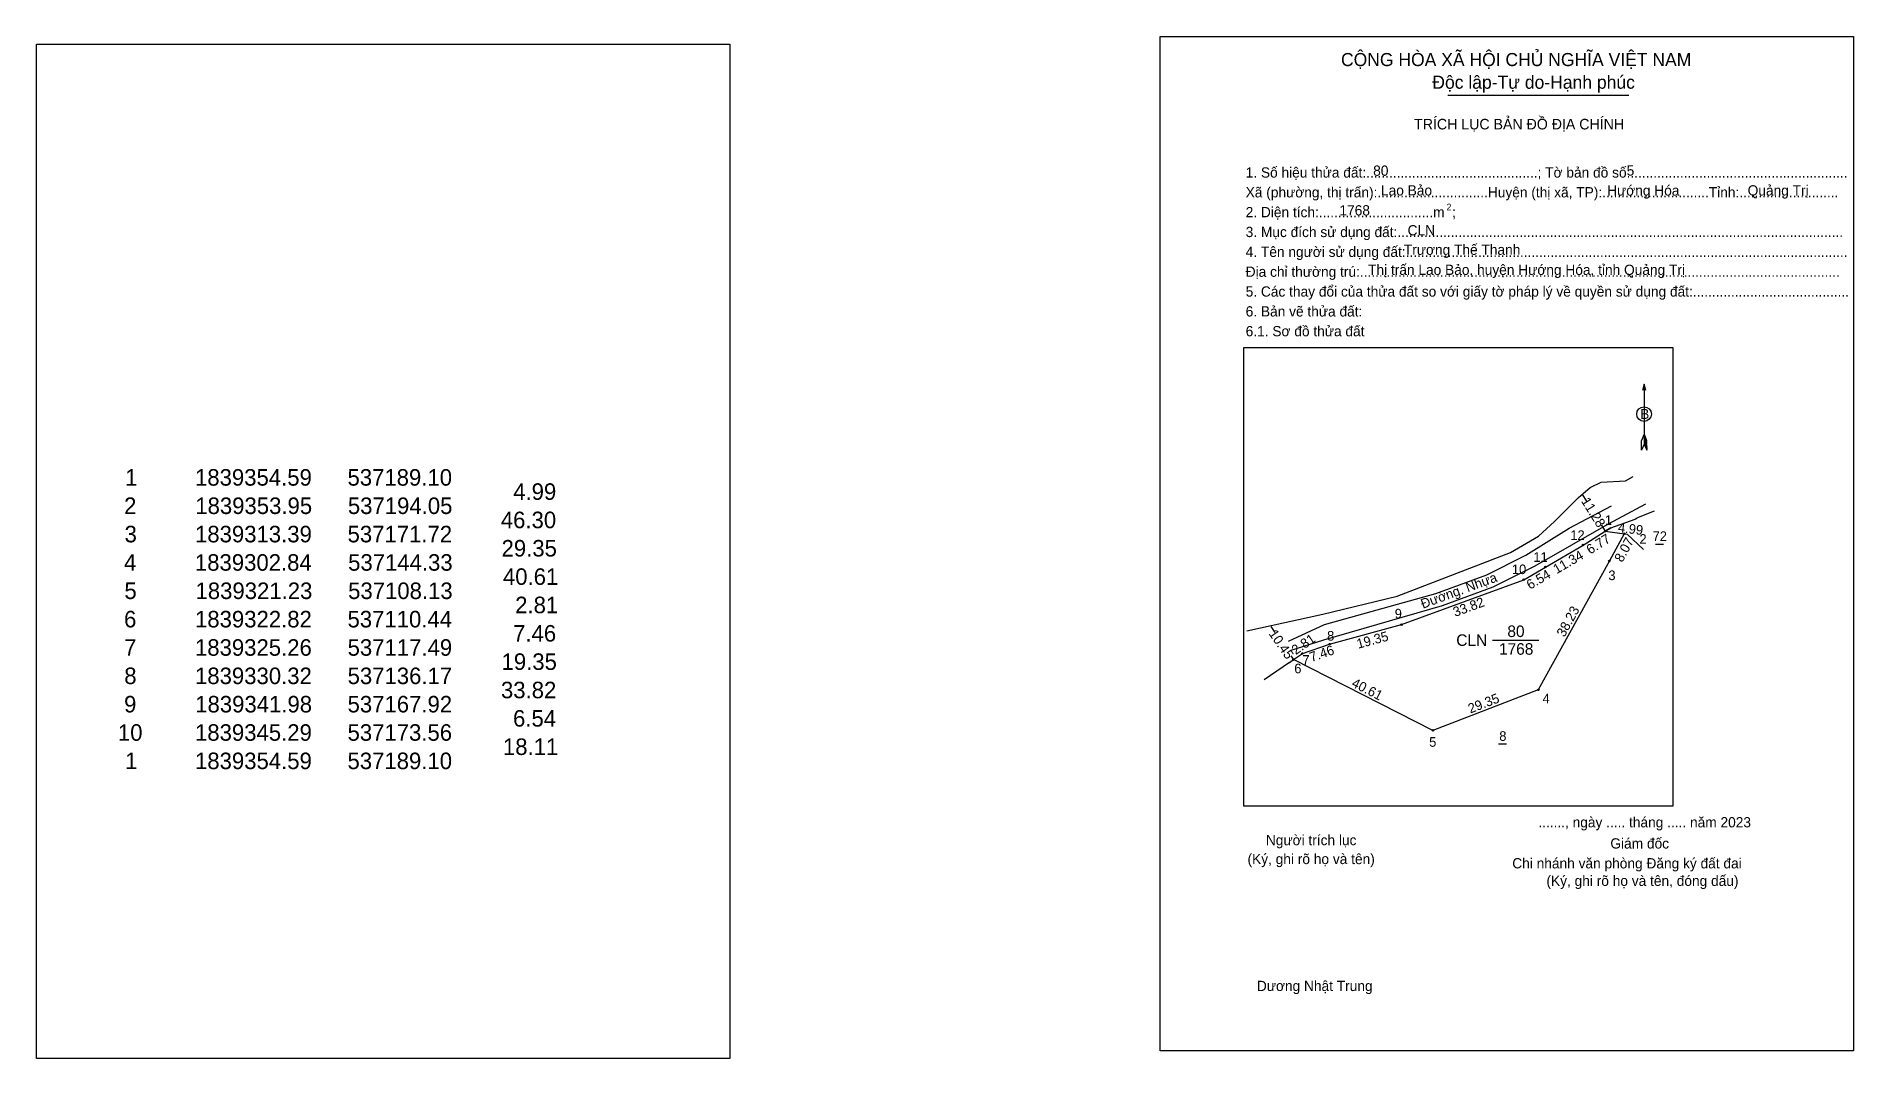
# Model space of a CAD drawing. Extents: x 536782 to 537254, y 1839218 to 1839483.
import ezdxf

# ---------------------------------------------------------------- set-up
doc = ezdxf.new("R2010")
doc.units = 0
for name, color, linetype in [('Level 1', 7, 'Continuous'), ('Level 10', 7, 'Continuous'), ('Level 11', 7, 'Continuous'), ('Level 13', 7, 'Continuous'), ('Level 2', 7, 'Continuous'), ('Level 23', 7, 'Continuous'), ('Level 32', 7, 'Continuous'), ('Level 36', 7, 'Continuous'), ('Level 49', 7, 'Continuous'), ('Level 53', 7, 'Continuous'), ('Level 6', 7, 'Continuous'), ('Level 9', 7, 'Continuous')]:
    doc.layers.add(name, color=color, linetype=linetype)

msp = doc.modelspace()

# ---------------------------------------------------------------- linework, layer by layer
at = {"layer": 'Level 1'}
for p, q in [((537073.49, 1839483.15), (537073.49, 1839483.15)), ((537095.18, 1839402.31), (537095.18, 1839402.31)), ((537199.19, 1839392.81), (537199.19, 1839377.22)), ((537198.51, 1839375.63), (537198.54, 1839378.2)), ((537199.19, 1839377.22), (537198.51, 1839375.63)), ((537199.19, 1839379.79), (537198.54, 1839378.2)), ((537199.19, 1839379.79), (537199.85, 1839378.2)), ((537199.19, 1839379.57), (537199.85, 1839377.97)), ((537199.19, 1839379.35), (537199.85, 1839377.75)), ((537199.19, 1839379.12), (537199.86, 1839377.52)), ((537199.19, 1839378.89), (537199.86, 1839377.28)), ((537199.19, 1839378.67), (537199.86, 1839377.05)), ((537199.19, 1839378.44), (537199.86, 1839376.82)), ((537199.19, 1839378.22), (537199.87, 1839376.59)), ((537199.19, 1839378), (537199.87, 1839376.36)), ((537199.19, 1839377.77), (537199.87, 1839376.12)), ((537199.19, 1839377.55), (537199.88, 1839375.9)), ((537199.19, 1839377.22), (537199.88, 1839375.63)), ((537199.88, 1839375.63), (537199.85, 1839378.2)), ((537206.7, 1839283.14), (537206.7, 1839283.14)), ((537253.64, 1839219.61), (537253.64, 1839219.61))]:
    msp.add_line(p, q, dxfattribs=at)
msp.add_lwpolyline([(537095.18, 1839402.31), (537206.7, 1839402.31), (537206.7, 1839283.14), (537095.18, 1839283.14)], close=True, dxfattribs=at)
msp.add_lwpolyline([(537199.64, 1839391.15), (537199.19, 1839392.81), (537198.75, 1839391.15)], dxfattribs=at)
msp.add_circle((537199.19, 1839385.01), 1.9, dxfattribs=at)
at = {"layer": 'Level 10'}
for p, q in [((537183.11, 1839364.15), (537184.2, 1839362.4)), ((537188.05, 1839356.27), (537189.1, 1839354.59)), ((537102.2, 1839329.83), (537103.3, 1839328.24)), ((537107.43, 1839322.23), (537108.13, 1839321.23))]:
    msp.add_line(p, q, dxfattribs=at)
msp.add_lwpolyline([(537189.1, 1839354.59), (537194.05, 1839353.95), (537190.17, 1839346.87), (537171.72, 1839313.39), (537144.33, 1839302.84), (537108.13, 1839321.23), (537110.44, 1839322.82), (537117.49, 1839325.26), (537136.17, 1839330.32), (537167.92, 1839341.98), (537173.56, 1839345.29), (537183.36, 1839351)], close=True, dxfattribs=at)
at = {"layer": 'Level 11'}
for centre in [(537189.1, 1839354.59), (537189.1, 1839354.59), (537194.05, 1839353.95), (537183.36, 1839351), (537173.56, 1839345.29), (537190.17, 1839346.87), (537167.92, 1839341.98), (537136.17, 1839330.32), (537117.49, 1839325.26), (537108.13, 1839321.23), (537110.44, 1839322.82), (537171.72, 1839313.39), (537144.33, 1839302.84)]:
    msp.add_circle(centre, 0.2, dxfattribs=at)
at = {"layer": 'Level 13'}
for p, q in [((537148.24, 1839467.92), (537195.27, 1839467.92)), ((537179.73, 1839355.4), (537190.7, 1839361.15)), ((537199.56, 1839361.63), (537189.85, 1839356.46)), ((537168.52, 1839348.36), (537179.73, 1839355.4)), ((537189.85, 1839356.46), (537170.81, 1839345.48)), ((537158.33, 1839343.22), (537168.52, 1839348.36)), ((537170.81, 1839345.48), (537159.93, 1839340.02)), ((537145.08, 1839338.42), (537158.33, 1839343.22)), ((537159.93, 1839340.02), (537146.72, 1839335.19)), ((537146.72, 1839335.19), (537115.89, 1839326.32)), ((537116.18, 1839330.35), (537145.08, 1839338.42)), ((537106.82, 1839326.06), (537116.18, 1839330.35)), ((537115.89, 1839326.32), (537107.14, 1839323.52))]:
    msp.add_line(p, q, dxfattribs=at)
at = {"layer": 'Level 2'}
for points in [[(536781.54, 1839481.11), (536961.69, 1839481.11), (536961.69, 1839217.56), (536781.54, 1839217.56)], [(537073.49, 1839483.16), (537253.64, 1839483.16), (537253.64, 1839219.61), (537073.49, 1839219.61)]]:
    msp.add_lwpolyline(points, close=True, dxfattribs=at)
at = {"layer": 'Level 23'}
for points in [[(537096.02, 1839328.72), (537115.73, 1839333.07), (537135.07, 1839337.74), (537164.53, 1839349.09), (537171.79, 1839353.29), (537175.96, 1839357.09), (537182.15, 1839363.32), (537185.2, 1839365.94), (537188.03, 1839367.32), (537194.41, 1839367.71), (537196.35, 1839368.77)], [(537189.1, 1839354.59), (537190.52, 1839355.48), (537196.92, 1839357.7), (537197.22, 1839357.9)], [(537107.07, 1839320.5), (537108.13, 1839321.23), (537110.44, 1839322.82), (537117.49, 1839325.26), (537136.17, 1839330.32), (537167.92, 1839341.98), (537173.56, 1839345.29), (537183.36, 1839351)]]:
    msp.add_lwpolyline(points, dxfattribs=at)
at = {"layer": 'Level 32'}
for p, q in [((537197.66, 1839358.19), (537196.92, 1839357.7)), ((537201.79, 1839359.82), (537197.66, 1839358.19)), ((537190.52, 1839355.48), (537189.1, 1839354.59)), ((537189.1, 1839354.59), (537194.79, 1839353.85)), ((537194.79, 1839353.85), (537199.07, 1839349.83)), ((537107.07, 1839320.5), (537100.48, 1839315.97))]:
    msp.add_line(p, q, dxfattribs=at)
at = {"layer": 'Level 9'}
for p, q in [((537202.15, 1839351.25), (537204.22, 1839351.25)), ((537159.8, 1839326.3), (537171.83, 1839326.3)), ((537161.36, 1839299.33), (537163.43, 1839299.33))]:
    msp.add_line(p, q, dxfattribs=at)

# ---------------------------------------------------------------- texts
at = {"layer": 'Level 1'}
for s, height, p in [('TRÍCH LỤC BẢN ĐỒ ĐỊA CHÍNH', 2.7496, (537139.46, 1839458.98)), ('1. Số hiệu thửa đất:.............................................; Tờ bản đồ số:.........................................................', 2.66354, (537095.7, 1839446.47)), ('Xã (phường, thị trấn):.............................Huyện (thị xã, TP):............................Tỉnh:..........................', 2.66354, (537095.7, 1839441.32)), ('2. Diện tích:..............................m  ;', 2.6635, (537095.7, 1839436.16)), ('2', 1.72, (537147.86, 1839437.96)), ('3. Mục đích sử dụng đất:.....................................................................................................................', 2.66354, (537095.7, 1839431.01)), ('4. Tên người sử dụng đất:....................................................................................................................', 2.66354, (537095.7, 1839425.85)), ('Địa chỉ thường trú:..............................................................................................................................', 2.66354, (537095.7, 1839420.69)), ('5. Các thay đổi của thửa đất so với giấy tờ pháp lý về quyền sử dụng đất:.........................................', 2.66354, (537095.7, 1839415.54)), ('6. Bản vẽ thửa đất:', 2.6635, (537095.7, 1839410.38)), ('6.1. Sơ đồ thửa đất', 2.6635, (537095.7, 1839405.23)), ('B', 2.58, (537198.24, 1839383.76)), ('......., ngày ..... tháng ..... năm 2023', 2.6635, (537171.73, 1839277.65)), ('Người trích lục', 2.6635, (537100.95, 1839273.01)), ('Giám đốc', 2.664, (537190.44, 1839272.15)), ('(Ký, ghi rõ họ và tên)', 2.6635, (537096.18, 1839268.11)), ('Chi nhánh văn phòng Đăng ký đất đai', 2.6635, (537164.96, 1839266.99)), ('(Ký, ghi rõ họ và tên, đóng dấu)', 2.6635, (537173.83, 1839262.44)), ('Dương Nhật Trung', 2.6635, (537098.61, 1839235.13))]:
    msp.add_text(s, height=height, dxfattribs=at).set_placement(p)
at = {"layer": 'Level 10'}
for s, rotation, p in [('11.28', 302.0779, (537182.75, 1839362.41)), ('10.45', 304.5446, (537101.57, 1839327.97))]:
    msp.add_text(s, height=2.5, rotation=rotation, dxfattribs=at).set_placement(p)
at = {"layer": 'Level 13'}
for s, height, p in [('CỘNG HÒA XÃ HỘI CHỦ NGHĨA VIỆT NAM', 3.4025, (537120.46, 1839475.43)), ('Độc lập-Tự do-Hạnh phúc', 3.4025, (537144.19, 1839469.55)), ('80', 3, (537163.68, 1839327.1)), ('CLN', 3, (537150.41, 1839324.8)), ('1768', 3, (537161.51, 1839322.5))]:
    msp.add_text(s, height=height, dxfattribs=at).set_placement(p)
at = {"layer": 'Level 36'}
for s, p in [('72', (537201.41, 1839352.05)), ('8', (537161.58, 1839300.13))]:
    msp.add_text(s, height=2.5, dxfattribs=at).set_placement(p)
at = {"layer": 'Level 49'}
for s, rotation, p in [('6.77', 32.0233, (537185.2, 1839348.5)), ('4.99', 352.5901, (537192.31, 1839354.41)), ('11.34', 30.2273, (537176.49, 1839343.41)), ('8.07', 61.2949, (537193.53, 1839346.33)), ('6.54', 30.4078, (537169.58, 1839339.36)), ('Đường. Nhựa', 20.1655, (537141.74, 1839334.44)), ('33.82', 20.1655, (537150.11, 1839332.31)), ('38.23', 61.1442, (537178.49, 1839326.91)), ('2.81', 34.5446, (537108.71, 1839322.39)), ('7.46', 19.0907, (537112.79, 1839320.58)), ('19.35', 15.1564, (537124.92, 1839324.05)), ('40.61', 333.076, (537123, 1839314.35)), ('29.35', 21.0594, (537154.05, 1839307.22))]:
    msp.add_text(s, height=2.5, rotation=rotation, dxfattribs=at).set_placement(p)
at = {"layer": 'Level 53'}
for s, height, p in [('1', 4.3, (536804.59, 1839366.43)), ('1839354.59', 4.296, (536822.76, 1839366.43)), ('537189.10', 4.296, (536862.37, 1839366.43)), ('2', 4.3, (536804.33, 1839359.06)), ('1839353.95', 4.296, (536822.83, 1839359.06)), ('537194.05', 4.296, (536862.47, 1839359.06)), ('4.99', 4.296, (536905.42, 1839362.74)), ('46.30', 4.296, (536902.2, 1839355.38)), ('3', 4.3, (536804.46, 1839351.7)), ('1839313.39', 4.296, (536822.76, 1839351.7)), ('537171.72', 4.296, (536862.39, 1839351.7)), ('4', 4.3, (536804.31, 1839344.33)), ('1839302.84', 4.296, (536822.73, 1839344.33)), ('537144.33', 4.296, (536862.53, 1839344.33)), ('29.35', 4.296, (536902.39, 1839348.02)), ('40.61', 4.296, (536902.75, 1839340.65)), ('5', 4.3, (536804.41, 1839336.97)), ('1839321.23', 4.296, (536822.89, 1839336.97)), ('537108.13', 4.296, (536862.53, 1839336.97)), ('2.81', 4.296, (536905.93, 1839333.29)), ('6', 4.3, (536804.32, 1839329.6)), ('1839322.82', 4.296, (536822.76, 1839329.6)), ('537110.44', 4.296, (536862.37, 1839329.6)), ('7.46', 4.296, (536905.39, 1839325.92)), ('7', 4.3, (536804.34, 1839322.24)), ('1839325.26', 4.296, (536822.75, 1839322.24)), ('537117.49', 4.296, (536862.4, 1839322.24)), ('19.35', 4.296, (536902.39, 1839318.56)), ('8', 4.3, (536804.38, 1839314.87)), ('1839330.32', 4.296, (536822.76, 1839314.87)), ('537136.17', 4.296, (536862.4, 1839314.87)), ('33.82', 4.296, (536902.24, 1839311.19)), ('9', 4.3, (536804.33, 1839307.51)), ('1839341.98', 4.296, (536822.81, 1839307.51)), ('537167.92', 4.296, (536862.39, 1839307.51)), ('6.54', 4.296, (536905.37, 1839303.83)), ('10', 4.296, (536802.73, 1839300.15)), ('1839345.29', 4.296, (536822.76, 1839300.15)), ('537173.56', 4.296, (536862.38, 1839300.15)), ('1', 4.3, (536804.59, 1839292.78)), ('1839354.59', 4.296, (536822.76, 1839292.78)), ('537189.10', 4.296, (536862.37, 1839292.78)), ('18.11', 4.296, (536902.75, 1839296.46))]:
    msp.add_text(s, height=height, dxfattribs=at).set_placement(p)
at = {"layer": 'Level 6'}
for s, height, p in [('80', 2.664, (537128.82, 1839446.94)), ('5', 2.66, (537194.67, 1839446.98)), ('Lao Bảo', 2.664, (537130.85, 1839441.82)), ('Hướng Hóa', 2.664, (537189.6, 1839441.79)), ('Quảng Trị', 2.664, (537226.11, 1839441.81)), ('1768', 2.664, (537120.06, 1839436.63)), ('CLN', 2.664, (537137.77, 1839431.45)), ('Trương Thế Thanh', 2.6635, (537136.79, 1839426.4)), ('Thị trấn Lao Bảo, huyện Hướng Hóa, tỉnh Quảng Trị', 2.6635, (537127.5, 1839421.18))]:
    msp.add_text(s, height=height, dxfattribs=at).set_placement(p)
at = {"layer": 'Level 9'}
for s, p in [('1', (537189.02, 1839356.25)), ('12', (537180.04, 1839352.32)), ('2', (537198, 1839351.33)), ('11', (537170.43, 1839346.63)), ('10', (537164.86, 1839343.44)), ('3', (537189.92, 1839341.89)), ('9', (537134.42, 1839331.93)), ('8', (537116.85, 1839326.17)), ('6', (537108.33, 1839317.68)), ('7', (537110.44, 1839319.9)), ('4', (537172.83, 1839309.88)), ('5', (537143.37, 1839298.59))]:
    msp.add_text(s, height=2.5, dxfattribs=at).set_placement(p)

doc.saveas('drawing.dxf')
